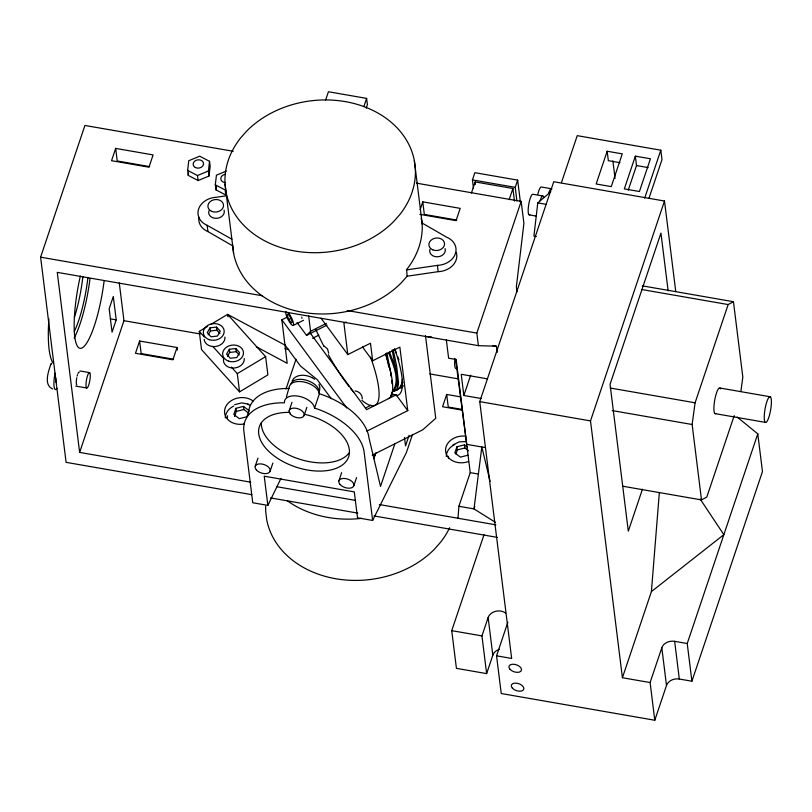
<?xml version="1.0" encoding="UTF-8"?>
<svg xmlns="http://www.w3.org/2000/svg" width="812" height="812" viewBox="0 0 812 812"><rect width="100%" height="100%" fill="white"/><g stroke="black" fill="none" stroke-linecap="round" stroke-linejoin="round"><path stroke-width="1.22" d="M457.978 518.249L458.902 506.282L470.229 472.625L456.171 359.503L448.62 358.193L446.346 339.883M507.865 622.236L496.558 655.822L501.248 693.529L654.787 720.254L650.107 682.547L622.418 677.736L651.407 591.593L659.354 492.478M286.433 396.865L289.448 386.289A15.702 8.871 18.6 0 1 303.17 381.843A15.702 8.871 18.6 0 1 318.629 391.364L319.4 393.749L314.579 408.081L318.162 409.278A62.524 35.322 18.6 0 1 364.152 452.203L372.627 520.441L357.524 517.812L354.306 491.889L264.235 476.208L267.858 505.389L252.755 502.76L243.874 431.273A62.524 35.322 18.6 0 1 280.993 402.803L284.423 402.833L284.626 400.61A15.702 8.871 18.6 0 1 298.349 396.165A15.702 8.871 18.6 0 1 313.808 405.695L314.579 408.081M319.705 390.054L319.816 386.928M402.356 379.285C402.133 384.025 399.94 390.095 394.571 390.775M187.633 170.378L188.749 160.725L199.701 156.198L209.537 161.334L210.166 166.358L209.049 176.021L198.098 180.538L188.262 175.412L187.633 170.378L197.468 175.514L208.42 170.987L209.537 161.334M188.262 175.412L188.536 172.997M215.322 184.831L225.157 189.967L225.787 194.992L215.951 189.856L215.322 184.831L216.439 175.169L226.294 171.099M215.951 189.856L216.368 186.242M550.78 191.774L537.777 202.888L533.91 236.14L536.346 236.556M622.834 486.226L701.497 499.918L692.128 424.503L695.092 402.793L728.151 304.561L733.449 301.709L742.828 377.123L740.848 391.587M402.874 382.239L400.803 386.989L396.977 389.963M251.811 494.66L66.097 462.343L40.6 257.171L84.925 125.454L233.247 151.276M115.669 148.403L111.538 160.685L148.961 167.201L153.092 154.919L115.669 148.403L117.232 160.969L149.672 166.622M116.197 319.877L112.066 332.159L109.163 308.793L113.294 296.512L116.197 319.877L110.391 318.862M250.705 482.176L79.637 452.406L123.962 320.689L119.273 282.921M139.603 341.01L135.472 353.281L172.895 359.797L177.026 347.516L139.603 341.01L141.166 353.575L173.595 359.219M325.663 99.927L328.413 91.746L366.618 98.394L367.4 104.677L366.222 108.189M235.906 408.324L233.836 414.465L239.347 418.667L246.919 416.739L248.98 410.598L243.478 406.396L235.906 408.324L236.292 411.44L234.566 416.556M363.867 106.575L366.618 98.394M255.212 466.271L257.972 458.08M285.966 389.08L296.015 359.239M289.224 410.507L291.975 402.316M270.102 471.244L272.862 463.063M304.114 415.48L306.865 407.299M420.139 209.669L422.768 201.853L460.191 208.369L456.06 220.651L419.875 214.348M338.898 480.836L341.649 472.645M353.788 485.809L356.539 477.629M373.845 458.76L375.854 452.802M473.497 188.455L472.432 179.909L474.868 172.682L517.66 180.132L520.39 202.127M471.396 193.073L475.152 181.918L512.91 188.485L514.473 201.051M394.987 443.443L380.523 486.418L368.973 437.881A62.524 35.322 18.6 0 0 322.983 394.947L319.4 393.749M409.086 435.323L405.533 445.889L404.498 437.526M412.496 434.44L406.447 452.436L372.627 520.441M509.154 199.65L512.91 188.485M516.899 200.797L515.224 187.349L517.66 180.132M460.424 396.845L446.691 394.459L442.56 406.731L462.525 410.212M497.167 352.489L496.386 346.206L478.4 345.668L476.837 333.093L521.162 201.386L416.465 183.157M481.313 398.54L463.845 395.505L470.686 375.185M467.235 446.965L464.484 444.854L456.912 446.793L454.842 452.934L460.353 457.136L467.925 455.207M455.918 453.999L457.298 449.899L456.912 446.793M496.558 655.822L511.661 658.451L479.75 401.625L553.743 181.736L664.5 201.021L675.736 291.386M561.447 182.588L577.241 135.655L660.816 150.2L661.983 159.629L649.072 197.986M474.817 506.505L474.005 508.911L495.421 522.339M607.173 151.235L596.15 183.979L611.253 186.608L622.276 153.864L607.173 151.235L608.34 160.664L619.962 162.684M505.622 613.07A10.465 8.333 -7.1 0 0 488.134 617.526L492.813 655.233L486.632 673.615L456.425 668.357L451.736 630.65L484.023 534.722M635.349 156.148L624.327 188.891L639.43 191.52L650.453 158.766L635.349 156.148L636.517 165.567L628.255 190.13M486.632 673.615L481.942 635.908L488.134 617.526M644.677 198.148L660.816 150.2M622.418 677.736L590.507 420.9L664.5 201.021M642.444 489.159L628.305 531.16L610.056 384.309L660.948 233.105L668.124 290.838M734.221 415.602L706.805 497.056L701.497 499.918M650.107 682.547L661.81 647.763A10.465 8.333 -7.1 0 1 674.64 641.328L687.226 643.52L691.905 681.227L679.319 679.035A10.465 8.333 -7.1 0 0 666.5 685.47L654.787 720.254M687.226 643.52L757.779 433.862L737.184 417.063M691.905 681.227L762.468 471.569L757.779 433.862M50.709 364.73C48.334 371.673 43.523 385.04 52.618 388.938M267.858 505.389L281.003 478.359M51.278 363.705L51.532 363.238L50.496 365.126M210.044 327.815L207.253 332.656L210.968 336.787L217.474 336.067L220.255 331.215L216.54 327.094L210.044 327.815L210.43 330.951L208.207 334.828M229.36 349.272L226.568 354.123L230.283 358.254L236.779 357.534L239.57 352.682L235.856 348.551L229.36 349.272L229.745 352.418L227.512 356.295M403.32 385.649L402.529 387.03L399.961 388.075M292.168 380.848L293.294 378.991M391.536 392.795C403.412 382.168 393.779 363.928 389.455 351.89M392.703 391.638C400.702 379.539 392.906 364.446 388.471 352.459M456.212 252.258A18.585 14.799 -7.1 0 1 438.196 271.665L407.116 276.212L406.619 269.604A95.522 76.054 -7.1 0 0 422.149 223.432L414.333 160.543A95.522 76.054 -7.1 0 0 345.313 101.622A95.522 76.054 -7.1 0 0 246.462 131.331L240.555 138.03A95.522 76.054 -7.1 0 0 225.025 184.192L233.623 253.364A95.522 76.054 -7.1 0 0 302.643 312.295A95.522 76.054 -7.1 0 0 401.493 282.586L407.401 275.887M297.08 322.496L306.55 335.366L310.57 331.306L326.434 323.338M293.599 378.605C298.451 373.875 306.256 374.748 311.869 377.539M651.407 591.593L723.857 534.672L700.177 499.065M452.893 445.006L459.145 441.87L466.108 441.586M210.805 324.445L227.593 314.386L265.615 356.651L267.889 374.88L239.56 391.861L201.528 349.586L199.265 331.367L207.659 326.333M239.56 391.861L237.297 373.632L265.615 356.651M256.318 346.775L287.194 363.309L281.865 319.827L287.296 317.106M288.717 319.431L291.305 322.953L292.259 321.988L290.625 317.502L288.037 313.99L287.083 314.954L288.717 319.431L290.98 318.294M293.325 325.389L303.526 320.273M306.55 335.366L326.952 325.125M312.6 338.279L318.822 335.153M346.156 322.049L343.912 323.176L347.81 354.59L370.485 343.222L372.667 360.772L399.869 347.13L407.756 410.628L366.821 431.162M365.471 407.989L370.942 405.249M390.643 395.363L392.835 394.267L396.124 394.825L407.756 410.628M396.124 394.825L366.577 409.644L310.072 332.859M372.221 455.156L422.737 429.812L435.75 418.281L425.468 335.529M234.749 404.67L241.621 402.894L248.543 404.112M236.292 411.44L243.864 409.502L248.452 413.014M457.298 449.899L464.87 447.97L468.544 450.772M395.86 395.606L397.971 395.241A79.82 19.681 63.4 0 0 394.591 348.541M393.637 391.252L396.195 390.207L396.997 388.826L397.555 384.776L397.129 378.26M401.057 387.568L401.757 387.466L400.895 387.598M394.723 390.745L397.352 389.537L398.53 382.645L396.591 365.857L393.201 349.667M226.548 195.783L216.601 197.235A18.585 14.799 -7.1 0 0 198.625 208.968A18.585 14.799 -7.1 0 0 207.151 225.31L207.933 231.593L232.689 245.853M406.335 269.919L437.414 265.382A18.585 14.799 -7.1 0 0 455.38 253.648A18.585 14.799 -7.1 0 0 446.854 237.307L422.108 223.046M210.43 330.951L216.936 330.23L219.91 333.529M229.745 352.418L236.251 351.697L239.215 354.996M289.245 388.501L285.814 388.481A62.524 35.322 18.6 0 0 248.533 413.085M428.056 336.899L431.649 337.01M636.517 165.567L648.138 167.587M551.389 188.749L541.32 186.993A10.465 2.263 -80.1 0 0 537.828 194.2M472.432 179.909L515.224 187.349M542.893 195.996L532.824 194.251A10.465 2.263 -80.1 0 0 528.582 205.456A10.465 2.263 -80.1 0 0 529.84 214.632M537.777 202.888L546.293 204.37M529.211 214.865L535.92 216.033M456.76 220.072L424.321 214.419L422.768 201.853M642.302 285.844L733.449 301.709M641.987 289.559L728.151 304.561M40.6 257.171L262.459 295.781M347.211 310.539L476.837 333.093M492.701 345.567L496.386 346.206M478.4 345.668L57.266 272.365L79.637 452.406M719.97 388.024L770.314 396.784A13.083 2.832 -80.1 0 1 768.802 417.429A13.083 2.832 -80.1 0 1 764.346 414.506A13.083 2.832 -80.1 0 1 770.314 396.784M610.177 388.014L695.092 402.793M714.986 413.602L765.33 422.362M487.413 378.849L461.216 374.291L463.845 395.505M123.962 320.689L200.117 333.945M285.012 348.724L288.757 349.373M429.832 373.926L458.547 378.92M612.218 410.588L692.128 424.503M479.75 401.625L590.507 420.9M461.977 409.41L448.254 407.025L446.691 394.459M79.972 370.962L89.635 372.637A7.846 1.695 -80.1 0 1 88.721 385.03A7.846 1.695 -80.1 0 1 86.052 383.274A7.846 1.695 -80.1 0 1 89.635 372.637M485.424 447.605L466.717 444.347L455.633 359.574M75.77 386.096L86.64 387.984M372.546 455.207L375.012 455.633M470.229 472.625L478.359 474.046M458.902 506.282L474.005 508.911L481.82 446.976L490.113 481.414M276.922 486.743L355.585 500.425M379.316 504.556L495.878 524.846M270.508 497.918L357.747 513.103M373.956 515.924L497.35 537.402M451.736 630.65L481.942 635.908M355.138 390.927C359.137 391.262 362.517 394.896 362.314 398.946M391.354 394.317L392.927 394.987L392.835 394.267M323.927 345.892L327.53 348.937L328.687 353.261M284.931 345.08L227.593 314.386L227.888 316.812M207.151 225.31L231.856 239.185M311.981 377.59L314.65 379.234M199.265 331.367L204.34 337M212.785 346.389L223.777 358.599M231.379 367.054L237.297 373.632M362.487 346.947L372.667 360.772M321.044 318.223L347.81 354.59M281.865 319.827L346.714 407.959M331.276 398.733L317.238 379.651L300.501 366.05L284.982 344.968M395.058 349.901L396.459 353.322M397.778 356.712L398.956 359.97M318.954 384.238L319.674 386.461M385.873 353.494L388.857 367.237M392.145 350.002L396.591 373.53M386.867 352.844L391.181 375.185M674.64 641.328L679.319 679.035M612.877 160.857L615.049 178.335M661.81 647.763L666.5 685.47M521.162 201.386L523.902 223.381L516.361 286.839L516.99 291.863M475.152 181.918L475.456 184.425M464.484 444.854L464.87 447.97M437.414 265.382L438.196 271.665M414.333 160.543L415.318 168.439A95.522 76.054 -7.1 0 1 399.788 214.612L393.881 221.311A95.522 76.054 -7.1 0 1 295.03 251.02A95.522 76.054 -7.1 0 1 226.01 192.089L225.025 184.192M422.26 224.325L421.946 221.818A95.522 76.054 -7.1 0 0 421.205 218.479M308.621 315.604L310.57 331.306M232.638 245.468L233.623 253.364M243.478 406.396L243.864 409.502M235.856 348.551L236.251 351.697M208.42 170.987L209.049 176.021M216.54 327.094L216.936 330.23M197.468 175.514L198.098 180.538M177.026 347.516L177.341 350.033M305.251 414.435A47.106 26.613 18.6 0 1 349.322 449.625A47.106 26.613 18.6 0 1 312.244 470.686A47.106 26.613 18.6 0 1 260.419 439.901L259.312 436.856A47.106 26.613 18.6 0 1 290.016 412.394M349.586 452.264A47.106 26.613 18.6 0 1 298.43 458.831A47.106 26.613 18.6 0 1 261.342 422.758M56.434 382.726A7.846 1.695 -80.1 0 1 55.845 378.016M56.952 388.41A14.657 3.167 -80.1 0 1 55.054 373.165M291.031 383.782A14.657 8.282 18.6 0 1 307.525 380.574A14.657 8.282 18.6 0 1 318.832 393.079M207.933 231.593A18.585 14.799 -7.1 0 1 198.92 217.169M224.071 210.146A7.846 6.252 -7.1 0 1 216.459 218.347A7.846 6.252 -7.1 0 1 208.948 210.765M445.077 248.614A7.846 6.252 -7.1 0 1 437.465 256.815A7.846 6.252 -7.1 0 1 429.954 249.223M449.635 527.749A95.522 76.054 -7.1 0 1 440.5 542.325L434.603 549.024A95.522 76.054 -7.1 0 1 335.752 578.733A95.522 76.054 -7.1 0 1 266.732 519.812L265.747 511.915A95.522 76.054 -7.1 0 1 265.676 506.211M361.492 518.381A95.522 76.054 -7.1 0 1 287.346 500.781M227.38 417.845A14.657 11.672 -7.1 0 1 227.614 415.795M448.6 458.333A14.657 11.672 -7.1 0 1 448.386 456.303M540.071 200.767A10.465 2.263 -80.1 0 1 543.766 197.61M548.557 193.51A10.465 2.263 -80.1 0 1 551.896 189.216M288.098 312.549A7.846 1.939 63.4 0 1 293.548 323.744A7.846 1.939 63.4 0 1 289.234 321.664A7.846 1.939 63.4 0 1 286.017 311.544M301.729 317.147A6.547 1.614 63.4 0 1 301.973 318.314M385.406 353.829A78.51 19.356 63.4 0 1 388.329 398.611M370.566 357.168A78.51 19.356 63.4 0 1 361.888 400.326M353.697 392.155A78.51 19.356 63.4 0 1 350.571 388.461M349.119 386.644A78.51 19.356 63.4 0 1 345.76 382.229M345.08 381.305A78.51 19.356 63.4 0 1 341.669 376.463M340.989 375.448A78.51 19.356 63.4 0 1 328.352 354.692M323.958 346.44A78.51 19.356 63.4 0 1 315.909 329.57M401.727 387.08A72.035 20.604 79.1 0 1 400.813 387.06M395.393 390.217A72.035 20.574 78.9 0 1 394.47 390.166M390.988 374.637A72.045 6.76 76.1 0 1 391.252 376.606M391.678 380.28A72.045 6.76 76.1 0 1 391.983 383.772M225.553 182.609A5.237 4.172 -7.1 0 1 220.823 178.813A5.237 4.172 -7.1 0 1 225.157 174.336M224.944 337.071A10.465 8.333 -7.1 0 1 215.393 346.511A10.465 8.333 -7.1 0 1 204.137 339.375M244.25 358.528A10.465 8.333 -7.1 0 1 233.338 368.059A10.465 8.333 -7.1 0 1 223.584 358.65M53.298 363.34A78.51 16.981 -80.1 0 1 48.882 318.933M82.895 276.577A52.344 11.327 -80.1 0 1 74.42 317.319M87.929 277.45A52.344 11.327 -80.1 0 1 74.288 331.489M104.068 281.257A57.571 12.454 -80.1 0 1 79.941 348.287A57.571 12.454 -80.1 0 1 80.358 276.029M89.97 278.8A57.571 12.454 -80.1 0 1 74.146 338.046M76.825 384.959A6.547 1.411 -80.1 0 1 76.785 377.722M77.15 376.088A6.547 1.411 -80.1 0 1 77.576 374.637M78.043 373.439A6.547 1.411 -80.1 0 1 78.51 372.606M78.937 372.17A6.547 1.411 -80.1 0 1 79.312 372.17M468.534 461.52A16.747 13.337 -7.1 0 1 445.595 451.411A16.747 13.337 -7.1 0 1 465.57 436.176M244.392 423.945A16.747 13.337 -7.1 0 1 225.259 407.736A16.747 13.337 -7.1 0 1 253.09 401.016M446.295 456.395A16.747 13.337 -7.1 0 1 454.73 444.468M225.289 417.926A16.747 13.337 -7.1 0 1 233.724 406M247.437 404.356A16.747 13.337 -7.1 0 1 250.421 405.32M492.813 655.233A10.465 8.333 -7.1 0 1 499.37 649.275M715.737 413.602A13.083 2.832 -80.1 0 1 714.915 399.118A13.083 2.832 -80.1 0 1 720.548 388.897M456.466 368.475A13.083 2.832 -80.1 0 1 454.943 358.468M290.422 414.211A7.846 4.436 18.6 0 0 303.495 416.485A7.846 4.436 18.6 0 0 296.086 408.274A7.846 4.436 18.6 0 0 290.422 414.211M256.409 469.975A7.846 4.436 18.6 0 0 269.493 472.249A7.846 4.436 18.6 0 0 262.073 464.048A7.846 4.436 18.6 0 0 256.409 469.975M340.096 484.541A7.846 4.436 18.6 0 0 353.169 486.814A7.846 4.436 18.6 0 0 345.76 478.613A7.846 4.436 18.6 0 0 340.096 484.541M432.776 249.842A7.846 6.252 -7.1 0 0 444.56 243.935A7.846 6.252 -7.1 0 0 432.847 238.982A7.846 6.252 -7.1 0 0 432.776 249.842M211.77 211.384A7.846 6.252 -7.1 0 0 223.544 205.466A7.846 6.252 -7.1 0 0 211.841 200.523A7.846 6.252 -7.1 0 0 211.77 211.384M195.337 167.516A5.237 4.172 -7.1 0 0 203.548 164.125A5.237 4.172 -7.1 0 0 196.169 160.268A5.237 4.172 -7.1 0 0 195.337 167.516M209.293 339.7A10.465 8.333 -7.1 0 0 224.163 330.788A10.465 8.333 -7.1 0 0 207.811 325.338A10.465 8.333 -7.1 0 0 209.293 339.7M228.608 361.157A10.465 8.333 -7.1 0 0 243.468 352.246A10.465 8.333 -7.1 0 0 227.127 346.795A10.465 8.333 -7.1 0 0 228.608 361.157M512.372 688.17A6.547 3.695 18.6 0 0 523.273 690.068A6.547 3.695 18.6 0 0 517.092 683.227A6.547 3.695 18.6 0 0 512.372 688.17M510.027 669.311A6.547 3.695 18.6 0 0 520.928 671.209A6.547 3.695 18.6 0 0 514.747 664.368A6.547 3.695 18.6 0 0 510.027 669.311"/></g></svg>
